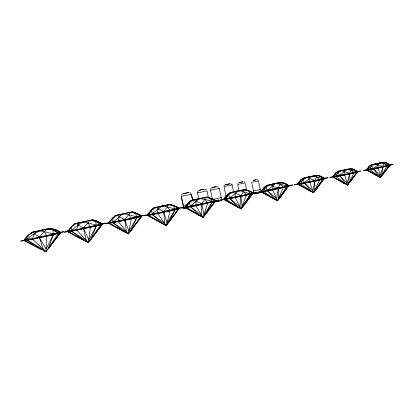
<?xml version="1.0" encoding="UTF-8"?>
<svg xmlns="http://www.w3.org/2000/svg" width="414" height="414" viewBox="0 0 414 414"><rect width="100%" height="100%" fill="white"/><g stroke="black" fill="none" stroke-linecap="round" stroke-linejoin="round"><path stroke-width="0.62" d="M209.215 198.161L207.005 197.002L205.292 197.462L204.795 199.388L201.644 203.626L201.716 215.368L203.093 217.453L215.223 201.261L215.032 200.36L207.005 197.002L198.337 198.736L191.159 200.402L185.146 206.798L185.337 207.704L203.093 217.453L205.215 214.426M316.751 175.293L316.255 175.489L316.632 176.975L314.806 180.416L314.697 190.461L313.455 192.769L298.209 184.308L297.987 183.749C300.704 177.492 307.581 176.913 313.388 175.924C316.586 174.284 322.444 176.711 323.851 178.31M309.444 176.975L309.781 182.295L313.455 192.769L324.24 178.972L324.074 178.351M43.289 250.18L45.897 251.702L46.746 236.41L44.619 231.731L39.537 230.784L31.764 232.337C30.61 233.853 22.579 238.857 24.84 240.896L45.897 251.702L60.315 233.098L60.092 232.073C51.15 224.993 41.493 230.815 31.764 232.337L31.19 233.217M169.269 204.573L173.414 205.499L178.776 207.776L178.977 208.713L166.231 225.583L147.591 215.477L147.384 214.535L153.708 207.864L170.351 204.299L173.425 205.499L177.953 208.097L178.155 209.049L176.794 209.127L175.008 209.862L168.648 222.499L178.155 209.049L178.957 208.547L166.231 225.583L147.591 215.477L147.808 215.068M245.766 190.104L244.85 189.529L243.587 189.891L243.422 191.656L240.741 195.61L239.985 206.902L241.108 208.915L252.602 193.721C253.565 191.035 246.356 190.621 244.85 189.529C237.419 191.351 227.979 190.719 224.119 198.813L224.3 199.672L241.108 208.915L243.054 206.063M350.606 168.627L351.01 170.107L349.545 173.285L348.836 182.864L347.548 185.063L333.001 177.016L347.548 185.063L357.867 172.048L357.717 171.313L353.98 169.357L350.606 168.627L342.223 170.299L338.228 171.282L335.5 173.176L332.913 176.592L337.814 172.835L342.223 170.299L343.382 170.578M102.056 223.689L102.31 224.471L88.41 242.557L84.534 240.669L71.679 231.364L71.451 230.339L71.876 226.282L74.779 223.674L92.917 219.793L96.395 220.869L102.17 223.632L101.751 223.648M387.98 164.063L386.485 162.93C379.441 161.584 372.155 164.839 367.042 169.662C366.349 169.724 366.69 169.383 366.685 170.201L380.321 177.44L390.133 165.393L389.998 164.715C385.548 161.201 380.036 162.671 375.074 163.913C371.399 164.125 368.522 166.599 366.545 169.533L366.685 170.201L367.109 169.476M370.24 171.536L377.609 176.131L367.529 170.144L367.389 169.471L369.909 169.052C371.208 166.744 373.858 162.236 369.024 166.531L368.093 168.156M131.336 212.149L135.564 213.122L141.438 215.663L140.206 215.829L132.666 211.823L130.26 212.253L115.258 215.549L108.639 222.473L108.83 222.789L109.539 222.427L112.789 218.012L117.545 215.145L132.666 211.823L141.479 215.409L141.686 216.377L128.35 233.884L108.794 223.286L109.751 223.415L124.712 232.026L113.094 222.835L111.076 222.908L109.751 223.415L109.539 222.427C115.594 222.737 118.787 215.285 124.267 213.505L126.156 213.764M227.115 196.091L227.312 194.834L230.52 192.557M91.313 220.176L95.603 221.19L102.092 223.472L101.59 223.943L93.378 225.966L83.292 227.907L78.08 225.066L76.725 223.337L71.876 226.282L67.798 231.105L68.108 231.835L88.41 242.557L90.376 227.431L90.148 226.401L88.022 222.934L82.929 222.044L74.779 223.674L74.085 224.554M282.037 183.117L281.054 182.351L280.19 182.626L280.319 184.251L278.079 187.951L278.255 188.784L276.635 198.849L277.53 200.806L288.786 186.052C283.223 179.764 274.296 183.894 267.372 185.239C266.052 186.093 259.914 190.186 261.674 191.972L277.53 200.806L278.591 199.191M272.857 184.22L272.779 189.933L276.635 198.849L267.692 190.947L265.902 187.231L266.885 185.389C274.14 184.442 282.188 180.147 288.687 185.601M389.502 165.284C390.526 165.434 390.128 164.544 389.212 164.995L386.485 162.93L383.183 162.298L384.016 163.571L382.867 166.459L381.641 175.386L380.321 177.44L370.049 169.73L366.695 170.076M125.302 232.176L128.35 233.884L141.686 216.377L141.479 215.409M215.182 200.557C207.838 195.077 199.408 199.077 191.159 200.402L186.73 206.602L185.705 207.01L185.146 206.798L189.483 202.555L193.985 199.884L196.127 201.245L201.644 203.626L209.908 202.042L214.607 200.593L210.208 198.109L212.128 202.213L205.463 214.478L215.29 201.08M316.503 175.391L320.136 176.105L322.651 178.615L322.816 179.402L314.966 181.208L312.767 190.88L304.828 183.283L304.663 182.496L302.784 179.836L303.462 178.144C310.314 177.321 317.874 173.124 324.079 178.196L324.24 178.972L322.816 179.402L314.697 190.461L319.561 180.183L319.396 179.397L316.632 176.975L312.109 176.421L304.663 182.496L297.987 183.749M120.609 214.509L119.211 216.75L118.171 220.786L118.388 221.785L128.35 233.884L131.279 219.006L131.067 218.007L128.749 214.7L123.682 213.867M31.014 243.872L24.84 240.736L41.783 249.792L27.619 240.436L27.386 239.38L28.38 235.1L33.296 232.088L34.295 233.941L39.294 236.937L49.985 234.873L53.013 233.869L59.326 232.606L60.092 232.073C48.764 226.22 35.739 230.489 27.386 239.38C26.537 239.758 25.539 240.26 24.612 239.851L24.322 240.136M147.591 215.477L147.384 214.535L153.708 207.864L170.351 204.299L172.959 205.442M128.35 233.884L128.656 232.678M338.512 171.132L335.5 173.176L333.534 176.4L335.977 176.002L337.814 172.835L338.228 171.282C343.889 171.023 350.228 166.738 355.429 170.361M181.239 195.537L182.196 194.057M197.519 192.091L197.851 191.247L198.87 190.399M210.457 189.358L210.788 188.505L211.813 187.651M235.732 191.594L235.209 193.421L235.193 197.695L239.985 206.902L230.003 198.725L228.512 194.74L229.827 192.748C237.46 191.687 245.885 187.361 252.763 192.96M357.385 171.888L357.867 172.048L349.701 174.03L347.041 183.252L347.548 185.063L348.976 182.688M357.743 171.939L357.717 171.313L356.884 171.365M79.824 222.696L78.08 225.066L76.704 229.294L76.932 230.329L88.41 242.557L88.917 240.979M390.081 165.284L383.012 167.142L379.98 175.748L371.549 166.143M203.093 217.453L207.574 203.284L207.378 202.358L204.795 199.388L199.874 198.658C195.185 200.681 192.282 207.041 186.73 206.602L186.921 207.517L203.093 217.453L202.317 216.563M27.386 239.38L35.847 237.972L39.294 236.937L46.746 229.211L48.676 228.761L53.002 229.817L53.24 234.919L48.35 248.364L45.897 251.702L32.784 239.416L32.551 238.355L34.295 233.941L36.416 231.436M300.31 181.301L300.761 180.111L304.067 177.922M45.897 251.702L46.321 250.605M196.924 199.274L196.127 201.245L195.869 205.81L201.716 215.368L190.616 206.85L185.337 207.704L199.931 215.684L190.616 206.85L189.483 202.555M147.384 214.535L147.772 214.799L150.215 214.416L162.138 211.952L163.68 211.414L167.323 206.928L168.172 204.852L173.425 205.499L175.008 209.862L167.013 222.934L166.231 225.583L157.682 213.686L157.475 212.718L158.21 208.879L159.297 206.772M169.259 220.657L168.539 222.411L170.594 219.291M67.798 231.105L71.451 230.339L78.08 225.066L82.929 222.044L92.917 219.793L95.618 221.19L96.358 226.049L90.873 239.287L88.41 242.557M123.879 231.033L124.795 231.892L108.851 223.451L109.296 222.986M131.383 229.403L130.85 230.577L133.701 226.401M112.789 218.012L112.877 221.837L121.354 220.408L124.578 219.436L128.749 214.7L129.986 212.486L135.58 213.122L136.77 217.733L130.793 230.701L140.418 216.812L141.562 216.227M334.957 174.32L335.5 173.176M261.674 191.972L261.979 191.76L261.451 191.03L261.674 191.972L277.53 200.806L283.228 187.682L283.052 186.849L280.319 184.251L275.631 183.645C271.305 186.859 267.258 191.739 261.503 191.154L261.26 191.371M67.927 231.69L84.534 240.669L68.108 231.835L67.886 230.831L70.897 227.938M333.156 176.918L332.903 176.411L333.337 176.467L333.156 176.918L333.073 176.499M48.676 228.761L50.58 228.311L57.774 232.715L58.001 233.755L48.35 248.364L60.315 233.098L55.823 233.982L53.24 234.919L46.109 248.933L39.527 237.998L39.294 236.937M91.96 237.434L91.101 239.121L94.806 233.9M224.057 185.715L224.626 185.001M237.75 183.588L238.091 183.066M102.31 224.471L96.358 226.049L88.844 239.815L83.292 227.907L88.022 222.934L89.683 220.564L95.618 221.19L100.323 224L100.54 225.009L90.873 239.287L102.31 224.471L102.092 223.472M367.389 169.471L369.019 166.537L371.736 164.756L375.115 164.12L382.867 166.459L389.212 164.995L389.351 165.672L382.308 175.184L386.246 169.569M50.042 245.9L48.785 248.146L58.809 234.541M135.58 213.122L140.206 215.829L140.418 216.812L138.804 216.936L136.77 217.733L128.971 231.178L124.578 219.436L119.211 216.75L117.545 215.145L115.258 215.549L108.639 222.473L108.851 223.451M378.794 176.307L380.321 177.44L381.278 175.81M244.224 189.705L248.146 190.518L250.196 193.457L243.577 195.242L240.741 195.61L232.87 192.189L228.512 194.74L224.119 198.813L227.741 198.492L229.817 197.851L238.604 190.999C243.209 190.274 248.172 195.046 252.416 192.857L252.602 193.721L250.382 194.332L243.437 206.079L252.84 193.338M316.632 176.975L322.651 178.615L324.079 178.196M322.651 178.615L314.806 180.416L306.784 177.523L302.784 179.836L300.73 183.231L300.89 184.013L313.455 192.769L315.049 190.228M280.319 184.251L286.721 185.974L288.527 185.467L288.698 186.29L286.892 186.807L279.792 198.094L286.902 188.277M205.556 213.888L206.239 212.812M280.625 182.486L284.413 183.252L286.721 185.974C281.23 188.251 275.258 188.427 270.088 184.794L265.902 187.231L263.62 190.838L263.79 191.661L274.844 199.175L267.692 190.947L261.979 191.76M212.128 202.213L204.014 214.866L201.841 204.552L214.804 201.504L214.607 200.593M298.08 184.199L310.997 191.201L304.828 183.283L298.582 184.37L298.416 183.593L300.761 180.111M228.512 194.74L225.992 198.554L226.179 199.419L241.108 208.915L246.278 195.304L246.097 194.425L243.422 191.656M322.816 179.402L315.639 190.192L320.006 184.064M178.346 208.061L178.776 207.776L173.538 205.675M250.382 194.332L242.164 206.431L240.927 196.49L250.382 194.332L250.196 193.457M350.518 168.689L353.97 169.352L356.63 171.66L356.78 172.395L349.639 182.631L353.706 176.835M286.892 186.807L278.689 198.404L278.255 188.784L286.892 186.807L286.721 185.974M95.546 232.854L96.286 231.809M97.031 230.764L98.511 228.673M151.648 210.172L148.647 214.411L148.854 215.363L162.831 223.767L152.393 214.731L151.648 210.172L156.29 207.398L158.21 208.879L163.68 211.414L172.545 209.712L178.724 208.133L178.776 207.776M113.27 217.748L112.603 218.69L114.248 217.019M321.823 181.513L322.553 180.494M148.905 213.629L151.519 210.043L153.439 208.63M267.372 185.239L264.261 187.418L261.503 191.154L265.902 187.231M185.26 207.476L185.622 207.326M356.78 172.395L348.836 182.864L353.918 173.093L353.763 172.353L351.01 170.107L346.678 169.6L339.889 175.272L335.977 176.002L336.127 176.737L345.312 183.568L340.039 176.012L339.889 175.272L337.814 172.835M205.598 213.919L215.223 201.261L215.032 200.36L210.379 198.601M298.396 184.064L298.209 184.308L298.049 183.542L298.654 183.568L298.396 184.064L298.303 183.619M71.876 226.282L68.367 230.872L68.589 231.892L96.358 226.049M224.026 198.984L227.312 194.834L229.749 193.291M281.194 195.631L282.332 194.14M284.987 190.673L286.504 188.691M245.352 203.062L252.633 193.566L252.452 192.712L249.564 191.692M213.872 202.275L221.857 200.505L219.275 188.329L218.892 188.401M68.108 231.835L68.357 231.514M28.38 235.1L24.612 239.851L24.84 240.896L53.24 234.919M389.351 165.672L381.641 175.386L386.847 166.283L386.707 165.605L384.016 163.571L379.907 163.132L373.749 168.327L369.909 169.052L370.049 169.73L383.012 167.142M277.049 183.697L277.789 182.957L279.569 183.159M261.337 191.729L261.902 191.568M215.223 201.261L214.519 201.069L214.436 200.671L215.032 200.36M26.517 237.978L24.612 239.701L25.088 239.784M312.591 176.638L313.388 175.924L315.08 176.11M230.003 198.725L238.19 207.223L224.3 199.672L240.927 196.49M298.416 183.593L302.784 179.836M59.921 233.03L60.423 232.808M346.368 169.957L347.196 169.269L349.033 169.466M152.186 213.774L158.21 208.879L162.314 206.146L167.323 206.928L174.806 208.904M32.784 232.627L33.762 231.871M260.877 192.536L254.118 193.954L251.66 182.284L258.419 180.851L260.877 192.536L260.292 192.603M192.086 200.159L188.805 202.539L185.865 206.498L188.8 202.539L190.901 201.23M252.452 192.712L251.707 193.043M300.766 180.111L303.767 178.036M335.506 173.171L338.367 171.21M41.255 230.903L42.787 229.868L43.951 229.998M83.742 222.101L84.772 221.418L86.578 221.645M264.256 187.423L267.858 185.089M185.151 206.953L185.508 206.803M160.751 206.664L161.781 206.012L163.53 206.281M191.951 200.573L193.002 199.915M197.323 199.367L198.337 198.736L199.569 198.943M351.01 170.107L356.63 171.66L357.655 171.515M151.514 210.043L153.02 209.122M155.022 207.895L156.026 207.285M235.126 191.873L236.13 191.268L237.253 191.475M117.017 215.503L118.083 214.861M287.865 185.612L288.227 185.394L288.398 186.212L288.786 186.052M270.896 184.96L272.365 184.085L274.151 184.442M77.139 223.467L78.158 222.867M128.749 214.7C132.428 215.161 136.62 218.157 140.206 215.829M306.536 177.958L308.171 177.006L309.248 177.239M34.657 232.031L35.739 231.41M374.075 164.477L375.074 163.913L376.109 164.177M339.889 175.272L347.18 174.004L356.63 171.66M357.354 171.489A15.856 0.393 -11.7 0 1 355.999 172.317A15.856 0.393 -11.7 0 1 334.683 176.716A15.856 0.393 -11.7 0 1 333.56 176.395L333.684 177.13L349.701 174.03M148.067 214.478L147.493 214.675M175.008 209.862L157.682 213.686L148.854 215.363L147.632 215.296M183.205 205.479L183.625 205.349M124.578 219.436L127.942 218.99L136.558 216.739M112.877 221.837L113.094 222.835L136.77 217.733M219.265 188.334L210.488 190.192L210.923 190.093M190.616 206.85L201.841 204.552M71.451 230.339L79.954 228.916L83.292 227.907M267.692 190.947L278.255 188.784M304.663 182.496L314.806 180.416M373.749 168.327L382.867 166.459M190.419 205.929L198.679 204.521L201.644 203.626M229.817 197.851L237.91 196.464L240.741 195.61M267.516 190.114L278.079 187.951M304.828 183.283L314.966 181.208M197.887 192.846L197.54 192.929L207.016 190.916L208.433 197.571M389.424 164.891L389.936 164.844M197.54 192.929L198.829 198.979M239.116 191.242L237.677 184.458L245.124 182.874L246.687 190.285M233.677 192.277L232.109 184.851L224.217 186.523M185.001 208.035L183.868 208.345L186.036 208.014M254.036 190.807L253.497 190.968L260.246 189.54L259.842 189.591M223.99 186.574L226.21 197.1M214.229 202.048L215.28 201.799M255.619 193.561L254.118 193.954M181.518 196.303L191.382 194.213L192.593 199.9L191.382 194.213L191.108 194.264M182.967 193.736L188.448 192.572M256.38 179.717L254.729 180.064M216.103 201.613L216.967 201.427M243.085 181.756L239.318 182.558M253.12 180.406L254.636 180.085M188.649 192.526L186.067 193.074M204.247 189.214L201.928 189.705M212.315 187.506L216.212 186.678M216.522 186.611L214.457 187.05M239.085 182.605L241.036 182.181M256.556 193.354L257.534 193.141M204.071 189.255L199.284 190.269L199.558 190.217M230.075 183.738L225.159 184.779L225.444 184.722M242.847 181.808L241.139 182.17M255.981 179.811L253.523 180.333M225.589 184.691L229.884 183.78M185.643 193.167L183.262 193.674M199.688 190.186L201.696 189.762M212.599 187.449L214.354 187.076M217.811 201.245L218.97 201.007M187.128 204.754L183.205 205.489M231.716 184.923L232.073 184.856M258.145 193.017L259.588 192.733M219.715 200.862L221.857 200.505M220.848 197.618L221.236 197.571L212.641 199.429M68.698 230.867L67.886 230.831M108.639 222.473L109.203 222.561M210.472 190.202L212.413 199.331M204.77 189.146L206.405 189.793M379.783 162.94L380.932 163.059M178.434 208.475L178.977 208.713M241.735 190.104L242.971 190.249M204.097 197.54L205.375 197.695M167.67 204.785L168.845 204.935M130.26 212.253L131.466 212.408M134.488 212.786L135.694 212.941L138.742 214.664M90.837 220.155L92.074 220.315M93.921 220.553L96.395 220.869L100.721 223.213M48.883 228.595L50.141 228.761M51.393 228.926L54.534 229.34L60.294 232.249M206.156 197.23L210.198 198.104M141.324 216.087L141.686 216.377M44.619 231.731L53.013 233.869M88.022 222.934L96.136 225.025M204.795 199.388L211.932 201.297M384.016 163.571L389.212 164.995M257.172 179.66L258 180.085M189.581 192.489L191.061 193.447M217.448 186.579L218.659 187.2M349.545 173.285L341.607 170.651M287.088 185.017L288.227 185.394M252.261 193.416L252.633 193.566M33.824 245.295L36.629 246.723M244.188 181.772L244.71 182.113M367.529 170.144L378.313 176.053L373.889 169.01M261.622 191.842L274.368 199.181L271.801 197.302M27.619 240.436L43.382 249.528L39.527 237.998M298.582 184.37L310.428 191.237L307.892 189.477M225.708 200.107L237.827 207.202L235.856 205.675M333.684 177.13L344.665 183.63L341.032 181.223M95.618 221.19L100.323 224M192.608 211.347L193.7 212.004M194.792 212.661L199.703 215.627L198.72 214.809M53.008 229.822L57.774 232.715M159.514 221.687L162.754 223.674L161.356 222.442M71.679 231.364L86.21 240.384L83.519 228.942M320.141 176.105L323.484 178.186M121.607 229.905L124.795 231.892M338.957 179.847L339.997 180.535M113.094 222.835L126.446 231.731L124.795 220.439M152.393 214.731L164.601 223.456L163.68 211.414M164.72 205.401L165.584 206.063M345.887 183.728L347.548 185.063M231.452 183.894L231.887 184.328M276.298 199.646L277.53 200.806M340.039 176.012L347.041 183.252L344.815 175.06L344.137 170.128M167.323 206.928L169.787 210.069L169.994 211.031L167.013 222.934L163.887 212.382M96.395 220.869L96.938 221.94M35.847 237.972L35.951 238.443M34.171 238.247L34.305 238.862M31.128 238.873L31.262 239.489M29.777 239.22L29.88 239.685M28.53 239.39L28.664 240.001M26.491 239.768L26.631 240.379M25.73 239.98L25.828 240.441M25.099 240.006L25.233 240.612M24.395 240.011L24.529 240.689M75.281 229.806L75.41 230.407M73.915 230.153L74.013 230.608M72.636 230.329L72.766 230.929M70.499 230.733L70.628 231.328M69.661 230.955L69.759 231.405M68.947 231.002L69.076 231.597M68.041 231.126L68.17 231.716M60.092 232.073L60.315 233.098M59.807 232.394L59.937 232.989M59.326 232.606L59.425 233.061M58.648 232.715L58.778 233.315M56.832 233.18L56.966 233.781M55.724 233.527L55.823 233.982M54.446 233.755L54.576 234.365M51.564 234.433L51.698 235.043M49.985 234.873L50.089 235.333M48.293 235.178L48.428 235.794M44.774 235.97L44.909 236.58M42.984 236.441L43.082 236.906M41.146 236.761L41.281 237.377M37.56 237.532L37.695 238.153M115.387 221.635L115.485 222.075M114.093 221.816L114.217 222.396M111.878 222.24L112.003 222.815M110.983 222.473L111.076 222.908M110.202 222.535L110.326 223.11M109.12 222.696L109.244 223.265M108.856 222.603L108.98 223.167M108.83 222.789L108.923 223.224M101.937 223.757L102.067 224.336M101.59 223.943L101.689 224.383M101.052 224.021L101.182 224.605M99.526 224.424L99.655 225.009M98.558 224.735L98.656 225.185M97.43 224.942L97.554 225.532M94.822 225.558L94.951 226.147M93.378 225.966L93.476 226.417M91.815 226.246L91.944 226.846M88.518 226.986L88.653 227.586M86.821 227.436L86.924 227.891M85.077 227.747L85.206 228.342M81.62 228.487L81.755 229.087M79.954 228.916L80.052 229.372M78.303 229.185L78.437 229.786M154.717 213.552L154.81 213.976M153.418 213.743L153.537 214.297M151.151 214.173L151.27 214.731M150.215 214.416L150.303 214.835M149.376 214.493L149.495 215.047M148.15 214.685L148.269 215.233M147.772 214.799L147.86 215.213M141.215 215.818L141.303 216.248M140.801 215.875L140.926 216.444M139.544 216.217L139.663 216.786M138.711 216.501L138.804 216.936M137.712 216.677L137.836 217.252M135.373 217.236L135.497 217.811M134.053 217.614L134.152 218.054M132.615 217.873L132.739 218.452M129.541 218.566L129.665 219.146M127.942 218.99L128.035 219.43M126.28 219.285L126.41 219.865M122.968 219.994L123.098 220.579M121.354 220.408L121.447 220.848M119.744 220.678L119.869 221.257M116.753 221.288L116.883 221.868M377.506 163.628L380.321 177.44M192.955 205.696L193.043 206.105M191.656 205.887L191.77 206.42M189.364 206.327L189.477 206.86M188.391 206.57L188.479 206.974M187.511 206.664L187.625 207.197M186.16 206.881L186.274 207.414M185.705 207.01L185.793 207.409M185.368 206.979L185.477 207.507M185.27 206.953L185.358 207.352M185.146 206.798L185.337 207.704M178.724 208.133L178.812 208.547M178.651 207.968L178.765 208.511M178.429 208.164L178.543 208.713M177.409 208.454L177.528 209.003M176.7 208.708L176.794 209.127M175.831 208.858L175.95 209.412M173.74 209.365L173.859 209.919M172.545 209.712L172.633 210.136M171.22 209.95L171.344 210.509M168.369 210.597L168.488 211.156M166.868 210.995L166.956 211.419M165.3 211.269L165.419 211.833M162.138 211.952L162.257 212.511M160.575 212.351L160.668 212.775M159.012 212.61L159.136 213.169M156.078 213.21L156.197 213.769M232.342 197.607L232.425 197.99M231.053 197.799L231.162 198.306M228.745 198.244L228.849 198.746M227.741 198.492L227.824 198.875M226.82 198.596L226.929 199.098M225.366 198.839L225.47 199.341M224.838 198.979L224.921 199.357M224.424 198.606L224.605 199.46L224.129 199.481M224.424 198.968L224.528 199.47M224.119 198.813L224.3 199.672M214.975 200.676L215.083 201.204M214.814 200.562L214.928 201.085M214.183 200.914L214.292 201.447M213.588 201.142L213.676 201.546M212.837 201.271L212.951 201.799M210.99 201.721L211.104 202.255M209.908 202.042L209.991 202.451M208.697 202.26L208.811 202.793M206.063 202.855L206.177 203.393M204.656 203.233L204.744 203.641M203.181 203.491L203.295 204.03M200.174 204.138L200.288 204.676M198.679 204.521L198.761 204.93M197.167 204.77L197.281 205.308M194.301 205.36L194.414 205.898M271.305 189.545L271.408 190.026M270.011 189.866L270.088 190.228M268.743 190.057L268.846 190.538M266.44 190.502L266.538 190.983M265.421 190.75L265.498 191.113M264.479 190.864L264.582 191.34M262.942 191.128L263.04 191.604M262.357 191.278L262.435 191.635M261.301 191.268L261.425 191.806M252.69 192.877L252.778 193.452M252.1 193.147L252.204 193.648M251.619 193.343L251.696 193.726M250.982 193.447L251.091 193.954M249.368 193.85L249.471 194.357M248.4 194.145L248.478 194.528M247.303 194.337L247.412 194.844M244.881 194.891L244.99 195.398M243.577 195.242L243.655 195.625M242.19 195.48L242.299 195.993M239.344 196.096L239.452 196.609M237.91 196.464L237.993 196.847M236.456 196.702L236.565 197.214M233.667 197.276L233.775 197.783M310.95 181.399L311.049 181.86M308.363 181.932L308.456 182.388M307.105 182.238L307.178 182.584M305.868 182.429L305.962 182.884M303.586 182.869L303.685 183.324M302.567 183.117L302.639 183.464M301.609 183.236L301.708 183.692M300.015 183.516L300.109 183.971M299.389 183.676L299.462 184.018M298.856 183.702L298.949 184.152M298.173 183.78L298.266 184.225M287.927 185.896L288.004 186.259M287.399 185.979L287.497 186.46M285.996 186.336L286.095 186.817M285.137 186.6L285.215 186.968M284.154 186.776L284.252 187.257M281.939 187.278L282.037 187.765M280.728 187.609L280.806 187.977M279.44 187.832L279.538 188.318M276.759 188.411L276.857 188.898M275.393 188.758L275.47 189.126M274.001 188.991L274.104 189.477M348.391 173.694L348.479 174.128M347.18 174.004L347.248 174.33M345.928 174.211L346.021 174.641M343.465 174.718L343.553 175.148M342.254 175.013L342.321 175.339M341.058 175.2L341.146 175.629M338.833 175.629L338.921 176.059M337.824 175.878L337.891 176.198M336.867 175.997L336.955 176.426M335.242 176.286L335.33 176.716M334.584 176.447L334.652 176.773M334.015 176.488L334.103 176.913M333.229 176.592L333.317 177.011M333.022 176.654L333.089 176.975M323.939 178.424L324.033 178.874M323.655 178.569L323.727 178.915M323.225 178.636L323.318 179.091M322.03 178.941L322.123 179.397M321.274 179.184L321.347 179.531M320.395 179.334L320.488 179.79M318.382 179.795L318.48 180.256M317.269 180.1L317.341 180.447M316.073 180.307L316.172 180.768M313.564 180.851L313.657 181.311M312.275 181.182L312.347 181.529M389.605 165.031L389.683 165.424M388.767 165.253L388.844 165.652M388.197 165.445L388.254 165.745M387.509 165.564L387.587 165.957M385.884 165.936L385.962 166.335M384.963 166.195L385.025 166.495M383.954 166.366L384.037 166.764M381.796 166.832L381.879 167.23M380.668 167.121L380.73 167.422M379.498 167.318L379.581 167.711M377.17 167.794L377.252 168.193M376.021 168.074L376.083 168.374M374.877 168.255L374.96 168.648M372.724 168.674L372.802 169.067M371.736 168.907L371.798 169.207M370.794 169.036L370.877 169.429M369.169 169.326L369.247 169.719M368.496 169.492L368.558 169.787M367.901 169.538L367.984 169.926M367.042 169.662L367.12 170.05M366.783 169.735L366.845 170.025M357.577 171.489L357.639 171.81M357.453 171.639L357.52 171.96M357.111 171.686L357.199 172.115M356.097 171.955L356.185 172.384M355.44 172.167L355.507 172.493M354.658 172.302L354.746 172.731M352.842 172.721L352.935 173.15M351.828 173L351.895 173.326M350.725 173.192L350.813 173.621M389.869 164.995L389.931 165.289M389.745 164.901L389.807 165.196M60.641 232.166A22.118 0.455 -12.3 0 1 56.159 233.755A22.118 0.455 -12.3 0 1 27.81 239.944A22.118 0.455 -12.3 0 1 24.421 240.079M101.86 223.715A21.3 0.466 -12.3 0 1 98.977 224.978A21.3 0.466 -12.3 0 1 71.203 231.022A21.3 0.466 -12.3 0 1 67.984 231.09M141.759 215.565A20.55 0.471 -12.2 0 1 138.162 216.977A20.55 0.471 -12.2 0 1 111.413 222.742A20.55 0.471 -12.2 0 1 108.97 222.628M178.522 208.03A19.851 0.471 -12.1 0 1 176.721 209.054A19.851 0.471 -12.1 0 1 150.898 214.623A19.851 0.471 -12.1 0 1 146.846 214.861M215.482 200.485A19.199 0.466 -12 0 1 212.848 201.68A19.199 0.466 -12 0 1 187.884 207A19.199 0.466 -12 0 1 184.716 207.047M252.514 192.898A18.604 0.461 -11.9 0 1 250.708 193.923A18.604 0.461 -11.9 0 1 225.646 199.206A18.604 0.461 -11.9 0 1 224.843 198.725M389.351 164.938A15.24 0.373 -11.6 0 1 388.886 165.559A15.24 0.373 -11.6 0 1 368.155 169.818A15.24 0.373 -11.6 0 1 367.146 169.497M324.141 178.253A17.481 0.435 -11.8 0 1 322.708 179.169A17.481 0.435 -11.8 0 1 298.924 184.101A17.481 0.435 -11.8 0 1 298.773 183.511M287.963 185.638A18.035 0.45 -11.8 0 1 287.735 186.316A18.035 0.45 -11.8 0 1 263.464 191.428A18.035 0.45 -11.8 0 1 261.136 191.289M183.868 208.345L181.28 196.36L183.826 208.382"/></g></svg>
